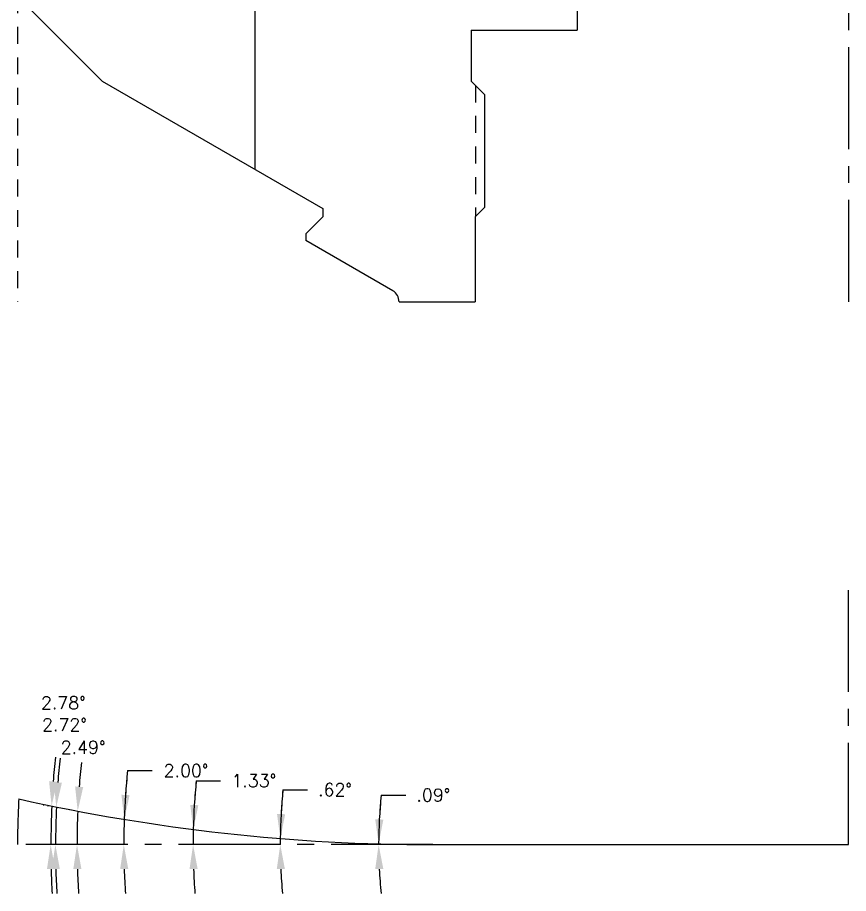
# Model space of a CAD drawing. Extents: x 129 to 184.4, y 10.4 to 28.2.
# Drawn here: x 145.72 to 151.84, y 10.4 to 16.85 of the extents above; entities that cross this region are included whole.
import ezdxf

# ---------------------------------------------------------------- set-up
doc = ezdxf.new("R2010")
doc.units = 0
doc.header["$MEASUREMENT"] = 0
doc.header["$PDMODE"] = 35
doc.linetypes.add('CENTER2', pattern=[1.125, 0.75, -0.125, 0.125, -0.125])
doc.linetypes.add('HIDDEN2', pattern=[0.1875, 0.125, -0.0625])
doc.layers.get('0').update_dxf_attribs({"linetype": 'CONTINUOUS'})
doc.layers.get('Defpoints').update_dxf_attribs({"color": 10, "linetype": 'CONTINUOUS'})
doc.layers.add('CLine', color=5, linetype='CENTER2')
doc.layers.add('Dims', color=4, linetype='CONTINUOUS')
doc.styles.add('RomanS', font='romans')
doc.dimstyles.get("Standard").update_dxf_attribs({"dimtxt": 0.094, "dimasz": 0.18, "dimexe": 0.0625, "dimexo": 0.0625, "dimgap": 0.09, "dimtad": 0, "dimtih": 1, "dimtoh": 1, "dimdec": 4, "dimzin": 4, "dimdsep": 46, "dimtxsty": 'RomanS', "dimcen": 0.09, "dimazin": 1, "dimtfac": 1, "dimtdec": 4, "dimtofl": 0, "dimtmove": 0, "dimatfit": 1, "dimfxl": 1, "dimtfill": 1, "dimtolj": 1, "dimtzin": 0, "dimarcsym": 0})

# ---------------------------------------------------------------- blocks, each defined once
blk = doc.blocks.new('*D165')
at = {"layer": 'Defpoints', "color": 0, "transparency": 16777216}
for p in [(148.3795, 10.7624), (148.3795, 10.7586), (148.3795, 10.7567), (151.8427, 10.7567)]:
    blk.add_point(p, dxfattribs=at)
at = {"layer": 'Dims', "color": 0, "lineweight": -2, "transparency": 16777216}
blk.add_line((148.3988, 11.1219), (148.5788, 11.1219), dxfattribs=at)
for start, end in [(173.94654, 179.90511), (173.94855, 176.92683), (182.97828, 185.95656)]:
    blk.add_arc((151.8427, 10.7567), 3.4632, start, end, dxfattribs=at)
at = {"layer": 'Dims', "color": 0, "transparency": 16777216}
for points in [[(148.4144, 10.9415), (148.3544, 10.9432), (148.3795, 10.7624)], [(148.3541, 10.576), (148.4141, 10.5775), (148.3795, 10.7567)]]:
    blk.add_solid(points, dxfattribs=at)
at = {"layer": 'Dims', "color": 0, "transparency": 16777216, "insert": (148.7829, 11.1219), "char_height": 0.094, "attachment_point": 5, "style": 'RomanS', "bg_fill": 3, "box_fill_scale": 1.25, "bg_fill_color": 256, "bg_fill_true_color": 13158600, "bg_fill_transparency": 0}
blk.add_mtext('\\A1;.09°', dxfattribs=at)
blk = doc.blocks.new('*D166')
at = {"layer": 'Defpoints', "color": 0, "transparency": 16777216}
for p in [(147.6547, 10.802), (147.6545, 10.7718), (147.6545, 10.7567), (151.8427, 10.7567)]:
    blk.add_point(p, dxfattribs=at)
at = {"layer": 'Dims', "color": 0, "lineweight": -2, "transparency": 16777216}
blk.add_line((147.6741, 11.1615), (147.8541, 11.1615), dxfattribs=at)
for start, end in [(174.45369, 179.38016), (174.45483, 176.9175), (182.46266, 184.92532)]:
    blk.add_arc((151.8427, 10.7567), 4.1882, start, end, dxfattribs=at)
at = {"layer": 'Dims', "color": 0, "transparency": 16777216}
for points in [[(147.6905, 10.9809), (147.6306, 10.9829), (147.6547, 10.802)], [(147.6284, 10.5761), (147.6884, 10.5774), (147.6545, 10.7567)]]:
    blk.add_solid(points, dxfattribs=at)
at = {"layer": 'Dims', "color": 0, "transparency": 16777216, "insert": (148.0582, 11.1615), "char_height": 0.094, "attachment_point": 5, "style": 'RomanS', "bg_fill": 3, "box_fill_scale": 1.25, "bg_fill_color": 256, "bg_fill_true_color": 13158600, "bg_fill_transparency": 0}
blk.add_mtext('\\A1;.62°', dxfattribs=at)
blk = doc.blocks.new('*D167')
at = {"layer": 'Defpoints', "color": 0, "transparency": 16777216}
for p in [(147.0132, 10.8686), (147.0121, 10.794), (147.0119, 10.7567), (151.8427, 10.7567)]:
    blk.add_point(p, dxfattribs=at)
at = {"layer": 'Dims', "color": 0, "lineweight": -2, "transparency": 16777216}
blk.add_line((147.035, 11.228), (147.215, 11.228), dxfattribs=at)
for start, end in [(174.40124, 178.67206), (174.40198, 176.53702), (182.13504, 184.27008)]:
    blk.add_arc((151.8427, 10.7567), 4.8307, start, end, dxfattribs=at)
at = {"layer": 'Dims', "color": 0, "transparency": 16777216}
for points in [[(147.0507, 11.0472), (146.9908, 11.0497), (147.0132, 10.8686)], [(146.9853, 10.5761), (147.0453, 10.5773), (147.0119, 10.7567)]]:
    blk.add_solid(points, dxfattribs=at)
at = {"layer": 'Dims', "color": 0, "transparency": 16777216, "insert": (147.4594, 11.228), "char_height": 0.094, "attachment_point": 5, "style": 'RomanS', "bg_fill": 3, "box_fill_scale": 1.25, "bg_fill_color": 256, "bg_fill_true_color": 13158600, "bg_fill_transparency": 0}
blk.add_mtext('\\A1;1.33°', dxfattribs=at)
blk = doc.blocks.new('*D168')
at = {"layer": 'Defpoints', "color": 0, "transparency": 16777216}
for p in [(146.5043, 10.9429), (146.5014, 10.8188), (146.5011, 10.7567), (151.8427, 10.7567)]:
    blk.add_point(p, dxfattribs=at)
at = {"layer": 'Dims', "color": 0, "lineweight": -2, "transparency": 16777216}
blk.add_line((146.529, 11.3021), (146.709, 11.3021), dxfattribs=at)
for start, end in [(174.13991, 178.00211), (174.14046, 176.07128), (181.93083, 183.86165)]:
    blk.add_arc((151.8427, 10.7567), 5.3416, start, end, dxfattribs=at)
at = {"layer": 'Dims', "color": 0, "transparency": 16777216}
for points in [[(146.5436, 11.1211), (146.4836, 11.1242), (146.5043, 10.9429)], [(146.4741, 10.5762), (146.5341, 10.5772), (146.5011, 10.7567)]]:
    blk.add_solid(points, dxfattribs=at)
at = {"layer": 'Dims', "color": 0, "transparency": 16777216, "insert": (146.9601, 11.3021), "char_height": 0.094, "attachment_point": 5, "style": 'RomanS', "bg_fill": 3, "box_fill_scale": 1.25, "bg_fill_color": 256, "bg_fill_true_color": 13158600, "bg_fill_transparency": 0}
blk.add_mtext('\\A1;2.00°', dxfattribs=at)
blk = doc.blocks.new('*D169')
at = {"layer": 'Defpoints', "color": 0, "transparency": 16777216}
for p in [(146.1617, 11.0037), (146.1566, 10.8391), (146.1564, 10.7567), (151.8427, 10.7567)]:
    blk.add_point(p, dxfattribs=at)
at = {"layer": 'Dims', "color": 0, "lineweight": -2, "transparency": 16777216}
for p, q in [((146.0993, 11.0064), (146.0989, 11.0065)), ((146.0939, 10.7567), (146.0935, 10.7567))]:
    blk.add_line(p, q, dxfattribs=at)
for start, end in [(173.88265, 175.69631), (181.81366, 183.62731)]:
    blk.add_arc((151.8427, 10.7567), 5.6867, start, end, dxfattribs=at)
at = {"layer": 'Dims', "color": 0, "transparency": 16777216}
for points in [[(146.202, 11.1816), (146.1421, 11.1852), (146.1614, 11.0037)], [(146.1288, 10.5762), (146.1888, 10.5772), (146.156, 10.7567)]]:
    blk.add_solid(points, dxfattribs=at)
at = {"layer": 'Dims', "color": 0, "transparency": 16777216, "insert": (146.2013, 11.4734), "char_height": 0.094, "attachment_point": 5, "style": 'RomanS', "bg_fill": 3, "box_fill_scale": 1.25, "bg_fill_color": 256, "bg_fill_true_color": 13158600, "bg_fill_transparency": 0}
blk.add_mtext('\\A1;2.49°', dxfattribs=at)
blk = doc.blocks.new('*D170')
at = {"layer": 'Defpoints', "color": 0, "transparency": 16777216}
for p in [(146.0048, 11.0345), (145.9975, 10.8493), (145.9982, 10.7567), (151.8427, 10.7567)]:
    blk.add_point(p, dxfattribs=at)
at = {"layer": 'Dims', "color": 0, "lineweight": -2, "transparency": 16777216}
for p, q in [((145.9424, 11.0375), (145.941, 11.0376)), ((145.9357, 10.7567), (145.9343, 10.7567))]:
    blk.add_line(p, q, dxfattribs=at)
for start, end in [(173.74653, 175.51079), (181.76426, 183.52853)]:
    blk.add_arc((151.8427, 10.7567), 5.8459, start, end, dxfattribs=at)
at = {"layer": 'Dims', "color": 0, "transparency": 16777216}
for points in [[(146.0447, 11.2124), (145.9848, 11.2161), (146.0034, 11.0346)], [(145.9696, 10.5762), (146.0296, 10.5772), (145.9968, 10.7567)]]:
    blk.add_solid(points, dxfattribs=at)
at = {"layer": 'Dims', "color": 0, "transparency": 16777216, "insert": (146.064, 11.6403), "char_height": 0.094, "attachment_point": 5, "style": 'RomanS', "bg_fill": 3, "box_fill_scale": 1.25, "bg_fill_color": 256, "bg_fill_true_color": 13158600, "bg_fill_transparency": 0}
blk.add_mtext('\\A1;2.72°', dxfattribs=at)
blk = doc.blocks.new('*D171')
at = {"layer": 'Defpoints', "color": 0, "transparency": 16777216}
for p in [(145.9705, 11.0415), (145.9628, 10.8517), (145.9636, 10.7567), (151.8427, 10.7567)]:
    blk.add_point(p, dxfattribs=at)
at = {"layer": 'Dims', "color": 0, "lineweight": -2, "transparency": 16777216}
for p, q in [((145.9081, 11.0445), (145.9065, 11.0446)), ((145.9011, 10.7567), (145.8995, 10.7567))]:
    blk.add_line(p, q, dxfattribs=at)
for start, end in [(173.71542, 175.46924), (181.75382, 183.50764)]:
    blk.add_arc((151.8427, 10.7567), 5.8807, start, end, dxfattribs=at)
at = {"layer": 'Dims', "color": 0, "transparency": 16777216}
for points in [[(146.0103, 11.2193), (145.9504, 11.2231), (145.9689, 11.0416)], [(145.9347, 10.5762), (145.9947, 10.5772), (145.962, 10.7567)]]:
    blk.add_solid(points, dxfattribs=at)
at = {"layer": 'Dims', "color": 0, "transparency": 16777216, "insert": (146.0556, 11.8016), "char_height": 0.094, "attachment_point": 5, "style": 'RomanS', "bg_fill": 3, "box_fill_scale": 1.25, "bg_fill_color": 256, "bg_fill_true_color": 13158600, "bg_fill_transparency": 0}
blk.add_mtext('\\A1;2.78°', dxfattribs=at)

msp = doc.modelspace()

# ---------------------------------------------------------------- linework, layer by layer
at = {"color": 8}
msp.add_line((147.46766, 24.00668), (147.46766, 15.73286), dxfattribs=at)
for p, q in [((149.84266, 22.22543), (149.84266, 16.75668)), ((145.78016, 16.94488), (146.34266, 16.38238)), ((149.06141, 16.75668), (149.06141, 16.38168)), ((149.06141, 16.75668), (149.84266, 16.75668)), ((146.34266, 16.38238), (147.96766, 15.44418)), ((149.06141, 16.38168), (149.16031, 16.28278)), ((149.16031, 16.28278), (149.16031, 15.45183)), ((147.96766, 15.44418), (147.96766, 15.38168)), ((149.09016, 15.38168), (149.16031, 15.45183)), ((147.96766, 15.38168), (147.84266, 15.25668)), ((149.09016, 15.38168), (149.09016, 14.75668)), ((147.84266, 15.25668), (147.84266, 15.20773)), ((148.48329, 14.83787), (147.84266, 15.20773)), ((148.53016, 14.75668), (149.09016, 14.75668))]:
    msp.add_line(p, q)
at = {"color": 1, "linetype": 'HIDDEN2'}
msp.add_line((145.71766, 17.00738), (145.71766, 14.75668), dxfattribs=at)
at = {"color": 8, "linetype": 'HIDDEN2'}
msp.add_line((149.09266, 16.35043), (149.09266, 15.38418), dxfattribs=at)
at = {"color": 1}
msp.add_line((148.78016, 10.75668), (151.84266, 10.75668), dxfattribs=at)
for centre, radius, start, end in [((148.43641, 14.75668), 0.09375, 0, 60), ((151.84266, 10.75668), 5.87903, 177.223056, 180), ((151.84266, 10.75668), 5.84449, 177.275056, 180), ((151.84266, 10.75668), 5.68631, 177.509963, 180), ((151.84266, 10.75668), 5.34161, 178.002109, 180), ((151.84266, 10.75668), 4.83075, 178.672062, 180), ((151.84266, 10.75668), 4.18816, 179.380158, 180), ((151.84266, 10.75668), 3.46321, 179.905109, 180)]:
    msp.add_arc(centre, radius, start, end)
msp.add_arc((148.78016, 24.75668), 14, 257.403283, 270, dxfattribs=at)
at = {"layer": 'CLine'}
for p, q in [((151.84266, 26.75668), (151.84266, 14.75668)), ((151.84266, 10.75668), (151.84266, 12.65785)), ((148.78016, 10.75668), (145.71766, 10.75668))]:
    msp.add_line(p, q, dxfattribs=at)
msp.add_arc((151.84266, 10.75668), 6.125, 176.84606, 180, dxfattribs=at)

# ---------------------------------------------------------------- next in the draw order: dimensions: what is measured, and where the dimension line sits
at = {"layer": 'Dims'}
dim = msp.add_angular_dim_3p(base=(148.37945, 10.75859), center=(151.84266, 10.75668), p1=(148.37946, 10.76241), p2=(148.37945, 10.75668), dimstyle='Standard', dxfattribs=at)
dim.commit()
dim.dimension.update_dxf_attribs({"geometry": '*D165', "text_midpoint": (148.78291, 11.12189)})

# ---------------------------------------------------------------- next in the draw order: dimensions: what is measured, and where the dimension line sits
dim = msp.add_angular_dim_3p(base=(147.65453, 10.77178), center=(151.84266, 10.75668), p1=(147.65474, 10.80198), p2=(147.6545, 10.75668), dimstyle='Standard', dxfattribs=at)
dim.commit()
dim.dimension.update_dxf_attribs({"geometry": '*D166', "text_midpoint": (148.05825, 11.16146)})

# ---------------------------------------------------------------- next in the draw order: dimensions: what is measured, and where the dimension line sits
dim = msp.add_angular_dim_3p(base=(147.01206, 10.794), center=(151.84266, 10.75668), p1=(147.01321, 10.86863), p2=(147.01192, 10.75668), dimstyle='Standard', dxfattribs=at)
dim.commit()
dim.dimension.update_dxf_attribs({"geometry": '*D167', "text_midpoint": (147.45939, 11.22797)})

# ---------------------------------------------------------------- next in the draw order: dimensions: what is measured, and where the dimension line sits
dim = msp.add_angular_dim_3p(base=(146.50141, 10.81876), center=(151.84266, 10.75668), p1=(146.5043, 10.9429), p2=(146.50105, 10.75668), dimstyle='Standard', dxfattribs=at)
dim.commit()
dim.dimension.update_dxf_attribs({"geometry": '*D168', "text_midpoint": (146.96011, 11.30205)})

# ---------------------------------------------------------------- next in the draw order: dimensions: what is measured, and where the dimension line sits
dim = msp.add_angular_dim_3p(base=(146.15659, 10.83905), center=(151.84266, 10.75668), p1=(146.16172, 11.00372), p2=(146.15635, 10.75668), dimstyle='Standard', dxfattribs=at)
dim.commit()
dim.dimension.update_dxf_attribs({"geometry": '*D169', "text_midpoint": (146.20134, 11.47337), "dimtype": 165})

# ---------------------------------------------------------------- next in the draw order: dimensions: what is measured, and where the dimension line sits
dim = msp.add_angular_dim_3p(base=(145.99753, 10.84935), center=(151.84266, 10.75668), p1=(146.00479, 11.03453), p2=(145.99818, 10.75668), dimstyle='Standard', dxfattribs=at)
dim.commit()
dim.dimension.update_dxf_attribs({"geometry": '*D170', "text_midpoint": (146.06397, 11.6403), "dimtype": 165})

# ---------------------------------------------------------------- next in the draw order: dimensions: what is measured, and where the dimension line sits
dim = msp.add_angular_dim_3p(base=(145.96276, 10.85168), center=(151.84266, 10.75668), p1=(145.97054, 11.0415), p2=(145.96363, 10.75668), dimstyle='Standard', dxfattribs=at)
dim.commit()
dim.dimension.update_dxf_attribs({"geometry": '*D171', "text_midpoint": (146.05558, 11.80164), "dimtype": 165})

doc.saveas('drawing.dxf')
